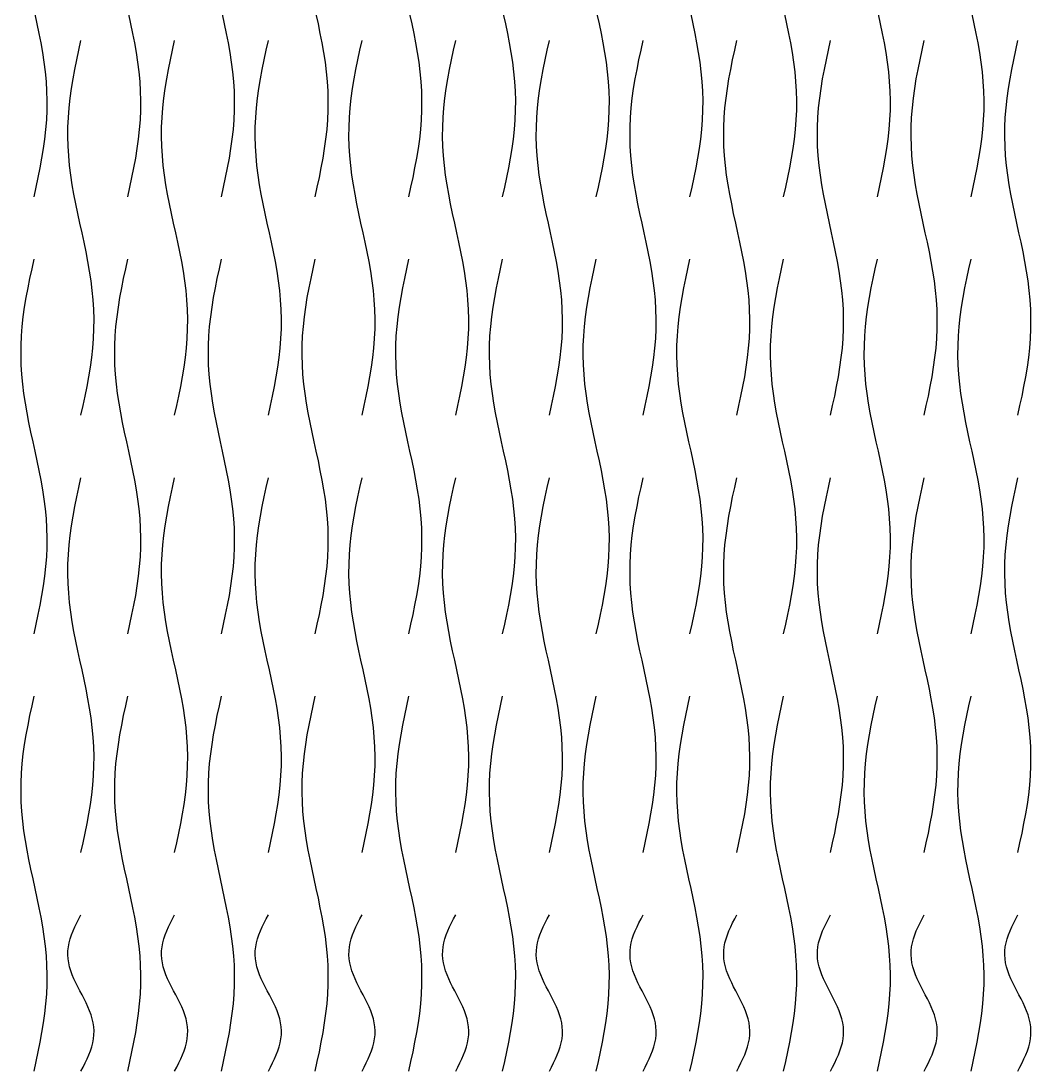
# Model space of a CAD drawing. Header units: millimetres. Extents: x 0.5 to 98.5, y 3 to 97.
# Drawn here: x 0.5 to 49, y 3 to 53.4 of the extents above; entities that cross this region are included whole.
import ezdxf

# ---------------------------------------------------------------- set-up
doc = ezdxf.new("R2010")
doc.units = ezdxf.units.MM
doc.layers.add('CUT', color=1, linetype='Continuous')

msp = doc.modelspace()

# ---------------------------------------------------------------- linework, layer by layer
at = {"layer": 'CUT'}
for points in [[(1.125, 45), (1.226, 45.462), (1.325, 45.923), (1.418, 46.385), (1.503, 46.846), (1.579, 47.308), (1.643, 47.769), (1.694, 48.231), (1.73, 48.692), (1.75, 49.154), (1.754, 49.615), (1.742, 50.077), (1.714, 50.538), (1.671, 51), (1.613, 51.462), (1.543, 51.923), (1.462, 52.385), (1.372, 52.846), (1.276, 53.308), (1.176, 53.769)], [(5.625, 45), (5.726, 45.462), (5.825, 45.923), (5.918, 46.385), (6.003, 46.846), (6.079, 47.308), (6.143, 47.769), (6.194, 48.231), (6.23, 48.692), (6.25, 49.154), (6.254, 49.615), (6.242, 50.077), (6.214, 50.538), (6.171, 51), (6.113, 51.462), (6.043, 51.923), (5.962, 52.385), (5.872, 52.846), (5.776, 53.308), (5.676, 53.769)], [(10.125, 45), (10.226, 45.462), (10.325, 45.923), (10.418, 46.385), (10.503, 46.846), (10.579, 47.308), (10.643, 47.769), (10.694, 48.231), (10.73, 48.692), (10.75, 49.154), (10.754, 49.615), (10.742, 50.077), (10.714, 50.538), (10.671, 51), (10.613, 51.462), (10.543, 51.923), (10.462, 52.385), (10.372, 52.846), (10.276, 53.308), (10.176, 53.769)], [(14.625, 45), (14.726, 45.462), (14.825, 45.923), (14.918, 46.385), (15.003, 46.846), (15.079, 47.308), (15.143, 47.769), (15.194, 48.231), (15.23, 48.692), (15.25, 49.154), (15.254, 49.615), (15.242, 50.077), (15.214, 50.538), (15.171, 51), (15.113, 51.462), (15.043, 51.923), (14.962, 52.385), (14.872, 52.846), (14.776, 53.308), (14.676, 53.769)], [(19.125, 45), (19.226, 45.462), (19.325, 45.923), (19.418, 46.385), (19.503, 46.846), (19.579, 47.308), (19.643, 47.769), (19.694, 48.231), (19.73, 48.692), (19.75, 49.154), (19.754, 49.615), (19.742, 50.077), (19.714, 50.538), (19.671, 51), (19.613, 51.462), (19.543, 51.923), (19.462, 52.385), (19.372, 52.846), (19.276, 53.308), (19.176, 53.769)], [(23.625, 45), (23.726, 45.462), (23.825, 45.923), (23.918, 46.385), (24.003, 46.846), (24.079, 47.308), (24.143, 47.769), (24.194, 48.231), (24.23, 48.692), (24.25, 49.154), (24.254, 49.615), (24.242, 50.077), (24.214, 50.538), (24.171, 51), (24.113, 51.462), (24.043, 51.923), (23.962, 52.385), (23.872, 52.846), (23.776, 53.308), (23.676, 53.769)], [(28.125, 45), (28.226, 45.462), (28.325, 45.923), (28.418, 46.385), (28.503, 46.846), (28.579, 47.308), (28.643, 47.769), (28.694, 48.231), (28.73, 48.692), (28.75, 49.154), (28.754, 49.615), (28.742, 50.077), (28.714, 50.538), (28.671, 51), (28.613, 51.462), (28.543, 51.923), (28.462, 52.385), (28.372, 52.846), (28.276, 53.308), (28.176, 53.769)], [(32.625, 45), (32.726, 45.462), (32.825, 45.923), (32.918, 46.385), (33.003, 46.846), (33.079, 47.308), (33.143, 47.769), (33.194, 48.231), (33.23, 48.692), (33.25, 49.154), (33.254, 49.615), (33.242, 50.077), (33.214, 50.538), (33.171, 51), (33.113, 51.462), (33.043, 51.923), (32.962, 52.385), (32.872, 52.846), (32.776, 53.308), (32.676, 53.769)], [(37.125, 45), (37.226, 45.462), (37.325, 45.923), (37.418, 46.385), (37.503, 46.846), (37.579, 47.308), (37.643, 47.769), (37.694, 48.231), (37.73, 48.692), (37.75, 49.154), (37.754, 49.615), (37.742, 50.077), (37.714, 50.538), (37.671, 51), (37.613, 51.462), (37.543, 51.923), (37.462, 52.385), (37.372, 52.846), (37.276, 53.308), (37.176, 53.769)], [(41.625, 45), (41.726, 45.462), (41.825, 45.923), (41.918, 46.385), (42.003, 46.846), (42.079, 47.308), (42.143, 47.769), (42.194, 48.231), (42.23, 48.692), (42.25, 49.154), (42.254, 49.615), (42.242, 50.077), (42.214, 50.538), (42.171, 51), (42.113, 51.462), (42.043, 51.923), (41.962, 52.385), (41.872, 52.846), (41.776, 53.308), (41.676, 53.769)], [(46.125, 45), (46.226, 45.462), (46.325, 45.923), (46.418, 46.385), (46.503, 46.846), (46.579, 47.308), (46.643, 47.769), (46.694, 48.231), (46.73, 48.692), (46.75, 49.154), (46.754, 49.615), (46.742, 50.077), (46.714, 50.538), (46.671, 51), (46.613, 51.462), (46.543, 51.923), (46.462, 52.385), (46.372, 52.846), (46.276, 53.308), (46.176, 53.769)], [(3.375, 34.5), (3.476, 34.962), (3.575, 35.423), (3.668, 35.885), (3.753, 36.346), (3.829, 36.808), (3.893, 37.269), (3.944, 37.731), (3.98, 38.192), (4, 38.654), (4.004, 39.115), (3.992, 39.577), (3.964, 40.038), (3.921, 40.5), (3.863, 40.962), (3.793, 41.423), (3.712, 41.885), (3.622, 42.346), (3.526, 42.808), (3.426, 43.269), (3.324, 43.731), (3.224, 44.192), (3.128, 44.654), (3.038, 45.115), (2.957, 45.577), (2.887, 46.038), (2.829, 46.5), (2.786, 46.962), (2.758, 47.423), (2.746, 47.885), (2.75, 48.346), (2.77, 48.808), (2.806, 49.269), (2.857, 49.731), (2.921, 50.192), (2.997, 50.654), (3.082, 51.115), (3.175, 51.577), (3.274, 52.038), (3.375, 52.5)], [(7.875, 34.5), (7.976, 34.962), (8.075, 35.423), (8.168, 35.885), (8.253, 36.346), (8.329, 36.808), (8.393, 37.269), (8.444, 37.731), (8.48, 38.192), (8.5, 38.654), (8.504, 39.115), (8.492, 39.577), (8.464, 40.038), (8.421, 40.5), (8.363, 40.962), (8.293, 41.423), (8.212, 41.885), (8.122, 42.346), (8.026, 42.808), (7.926, 43.269), (7.824, 43.731), (7.724, 44.192), (7.628, 44.654), (7.538, 45.115), (7.457, 45.577), (7.387, 46.038), (7.329, 46.5), (7.286, 46.962), (7.258, 47.423), (7.246, 47.885), (7.25, 48.346), (7.27, 48.808), (7.306, 49.269), (7.357, 49.731), (7.421, 50.192), (7.497, 50.654), (7.582, 51.115), (7.675, 51.577), (7.774, 52.038), (7.875, 52.5)], [(12.375, 34.5), (12.476, 34.962), (12.575, 35.423), (12.668, 35.885), (12.753, 36.346), (12.829, 36.808), (12.893, 37.269), (12.944, 37.731), (12.98, 38.192), (13, 38.654), (13.004, 39.115), (12.992, 39.577), (12.964, 40.038), (12.921, 40.5), (12.863, 40.962), (12.793, 41.423), (12.712, 41.885), (12.622, 42.346), (12.526, 42.808), (12.426, 43.269), (12.324, 43.731), (12.224, 44.192), (12.128, 44.654), (12.038, 45.115), (11.957, 45.577), (11.887, 46.038), (11.829, 46.5), (11.786, 46.962), (11.758, 47.423), (11.746, 47.885), (11.75, 48.346), (11.77, 48.808), (11.806, 49.269), (11.857, 49.731), (11.921, 50.192), (11.997, 50.654), (12.082, 51.115), (12.175, 51.577), (12.274, 52.038), (12.375, 52.5)], [(16.875, 34.5), (16.976, 34.962), (17.075, 35.423), (17.168, 35.885), (17.253, 36.346), (17.329, 36.808), (17.393, 37.269), (17.444, 37.731), (17.48, 38.192), (17.5, 38.654), (17.504, 39.115), (17.492, 39.577), (17.464, 40.038), (17.421, 40.5), (17.363, 40.962), (17.293, 41.423), (17.212, 41.885), (17.122, 42.346), (17.026, 42.808), (16.926, 43.269), (16.824, 43.731), (16.724, 44.192), (16.628, 44.654), (16.538, 45.115), (16.457, 45.577), (16.387, 46.038), (16.329, 46.5), (16.286, 46.962), (16.258, 47.423), (16.246, 47.885), (16.25, 48.346), (16.27, 48.808), (16.306, 49.269), (16.357, 49.731), (16.421, 50.192), (16.497, 50.654), (16.582, 51.115), (16.675, 51.577), (16.774, 52.038), (16.875, 52.5)], [(21.375, 34.5), (21.476, 34.962), (21.575, 35.423), (21.668, 35.885), (21.753, 36.346), (21.829, 36.808), (21.893, 37.269), (21.944, 37.731), (21.98, 38.192), (22, 38.654), (22.004, 39.115), (21.992, 39.577), (21.964, 40.038), (21.921, 40.5), (21.863, 40.962), (21.793, 41.423), (21.712, 41.885), (21.622, 42.346), (21.526, 42.808), (21.426, 43.269), (21.324, 43.731), (21.224, 44.192), (21.128, 44.654), (21.038, 45.115), (20.957, 45.577), (20.887, 46.038), (20.829, 46.5), (20.786, 46.962), (20.758, 47.423), (20.746, 47.885), (20.75, 48.346), (20.77, 48.808), (20.806, 49.269), (20.857, 49.731), (20.921, 50.192), (20.997, 50.654), (21.082, 51.115), (21.175, 51.577), (21.274, 52.038), (21.375, 52.5)], [(25.875, 34.5), (25.976, 34.962), (26.075, 35.423), (26.168, 35.885), (26.253, 36.346), (26.329, 36.808), (26.393, 37.269), (26.444, 37.731), (26.48, 38.192), (26.5, 38.654), (26.504, 39.115), (26.492, 39.577), (26.464, 40.038), (26.421, 40.5), (26.363, 40.962), (26.293, 41.423), (26.212, 41.885), (26.122, 42.346), (26.026, 42.808), (25.926, 43.269), (25.824, 43.731), (25.724, 44.192), (25.628, 44.654), (25.538, 45.115), (25.457, 45.577), (25.387, 46.038), (25.329, 46.5), (25.286, 46.962), (25.258, 47.423), (25.246, 47.885), (25.25, 48.346), (25.27, 48.808), (25.306, 49.269), (25.357, 49.731), (25.421, 50.192), (25.497, 50.654), (25.582, 51.115), (25.675, 51.577), (25.774, 52.038), (25.875, 52.5)], [(30.375, 34.5), (30.476, 34.962), (30.575, 35.423), (30.668, 35.885), (30.753, 36.346), (30.829, 36.808), (30.893, 37.269), (30.944, 37.731), (30.98, 38.192), (31, 38.654), (31.004, 39.115), (30.992, 39.577), (30.964, 40.038), (30.921, 40.5), (30.863, 40.962), (30.793, 41.423), (30.712, 41.885), (30.622, 42.346), (30.526, 42.808), (30.426, 43.269), (30.324, 43.731), (30.224, 44.192), (30.128, 44.654), (30.038, 45.115), (29.957, 45.577), (29.887, 46.038), (29.829, 46.5), (29.786, 46.962), (29.758, 47.423), (29.746, 47.885), (29.75, 48.346), (29.77, 48.808), (29.806, 49.269), (29.857, 49.731), (29.921, 50.192), (29.997, 50.654), (30.082, 51.115), (30.175, 51.577), (30.274, 52.038), (30.375, 52.5)], [(34.875, 34.5), (34.976, 34.962), (35.075, 35.423), (35.168, 35.885), (35.253, 36.346), (35.329, 36.808), (35.393, 37.269), (35.444, 37.731), (35.48, 38.192), (35.5, 38.654), (35.504, 39.115), (35.492, 39.577), (35.464, 40.038), (35.421, 40.5), (35.363, 40.962), (35.293, 41.423), (35.212, 41.885), (35.122, 42.346), (35.026, 42.808), (34.926, 43.269), (34.824, 43.731), (34.724, 44.192), (34.628, 44.654), (34.538, 45.115), (34.457, 45.577), (34.387, 46.038), (34.329, 46.5), (34.286, 46.962), (34.258, 47.423), (34.246, 47.885), (34.25, 48.346), (34.27, 48.808), (34.306, 49.269), (34.357, 49.731), (34.421, 50.192), (34.497, 50.654), (34.582, 51.115), (34.675, 51.577), (34.774, 52.038), (34.875, 52.5)], [(39.375, 34.5), (39.476, 34.962), (39.575, 35.423), (39.668, 35.885), (39.753, 36.346), (39.829, 36.808), (39.893, 37.269), (39.944, 37.731), (39.98, 38.192), (40, 38.654), (40.004, 39.115), (39.992, 39.577), (39.964, 40.038), (39.921, 40.5), (39.863, 40.962), (39.793, 41.423), (39.712, 41.885), (39.622, 42.346), (39.526, 42.808), (39.426, 43.269), (39.324, 43.731), (39.224, 44.192), (39.128, 44.654), (39.038, 45.115), (38.957, 45.577), (38.887, 46.038), (38.829, 46.5), (38.786, 46.962), (38.758, 47.423), (38.746, 47.885), (38.75, 48.346), (38.77, 48.808), (38.806, 49.269), (38.857, 49.731), (38.921, 50.192), (38.997, 50.654), (39.082, 51.115), (39.175, 51.577), (39.274, 52.038), (39.375, 52.5)], [(43.875, 34.5), (43.976, 34.962), (44.075, 35.423), (44.168, 35.885), (44.253, 36.346), (44.329, 36.808), (44.393, 37.269), (44.444, 37.731), (44.48, 38.192), (44.5, 38.654), (44.504, 39.115), (44.492, 39.577), (44.464, 40.038), (44.421, 40.5), (44.363, 40.962), (44.293, 41.423), (44.212, 41.885), (44.122, 42.346), (44.026, 42.808), (43.926, 43.269), (43.824, 43.731), (43.724, 44.192), (43.628, 44.654), (43.538, 45.115), (43.457, 45.577), (43.387, 46.038), (43.329, 46.5), (43.286, 46.962), (43.258, 47.423), (43.246, 47.885), (43.25, 48.346), (43.27, 48.808), (43.306, 49.269), (43.357, 49.731), (43.421, 50.192), (43.497, 50.654), (43.582, 51.115), (43.675, 51.577), (43.774, 52.038), (43.875, 52.5)], [(48.375, 34.5), (48.476, 34.962), (48.575, 35.423), (48.668, 35.885), (48.753, 36.346), (48.829, 36.808), (48.893, 37.269), (48.944, 37.731), (48.98, 38.192), (49, 38.654), (49.004, 39.115), (48.992, 39.577), (48.964, 40.038), (48.921, 40.5), (48.863, 40.962), (48.793, 41.423), (48.712, 41.885), (48.622, 42.346), (48.526, 42.808), (48.426, 43.269), (48.324, 43.731), (48.224, 44.192), (48.128, 44.654), (48.038, 45.115), (47.957, 45.577), (47.887, 46.038), (47.829, 46.5), (47.786, 46.962), (47.758, 47.423), (47.746, 47.885), (47.75, 48.346), (47.77, 48.808), (47.806, 49.269), (47.857, 49.731), (47.921, 50.192), (47.997, 50.654), (48.082, 51.115), (48.175, 51.577), (48.274, 52.038), (48.375, 52.5)], [(1.125, 24), (1.226, 24.462), (1.325, 24.923), (1.418, 25.385), (1.503, 25.846), (1.579, 26.308), (1.643, 26.769), (1.694, 27.231), (1.73, 27.692), (1.75, 28.154), (1.754, 28.615), (1.742, 29.077), (1.714, 29.538), (1.671, 30), (1.613, 30.462), (1.543, 30.923), (1.462, 31.385), (1.372, 31.846), (1.276, 32.308), (1.176, 32.769), (1.074, 33.231), (0.974, 33.692), (0.878, 34.154), (0.788, 34.615), (0.707, 35.077), (0.637, 35.538), (0.579, 36), (0.536, 36.462), (0.508, 36.923), (0.496, 37.385), (0.5, 37.846), (0.52, 38.308), (0.556, 38.769), (0.607, 39.231), (0.671, 39.692), (0.747, 40.154), (0.832, 40.615), (0.925, 41.077), (1.024, 41.538), (1.125, 42)], [(5.625, 24), (5.726, 24.462), (5.825, 24.923), (5.918, 25.385), (6.003, 25.846), (6.079, 26.308), (6.143, 26.769), (6.194, 27.231), (6.23, 27.692), (6.25, 28.154), (6.254, 28.615), (6.242, 29.077), (6.214, 29.538), (6.171, 30), (6.113, 30.462), (6.043, 30.923), (5.962, 31.385), (5.872, 31.846), (5.776, 32.308), (5.676, 32.769), (5.574, 33.231), (5.474, 33.692), (5.378, 34.154), (5.288, 34.615), (5.207, 35.077), (5.137, 35.538), (5.079, 36), (5.036, 36.462), (5.008, 36.923), (4.996, 37.385), (5, 37.846), (5.02, 38.308), (5.056, 38.769), (5.107, 39.231), (5.171, 39.692), (5.247, 40.154), (5.332, 40.615), (5.425, 41.077), (5.524, 41.538), (5.625, 42)], [(10.125, 24), (10.226, 24.462), (10.325, 24.923), (10.418, 25.385), (10.503, 25.846), (10.579, 26.308), (10.643, 26.769), (10.694, 27.231), (10.73, 27.692), (10.75, 28.154), (10.754, 28.615), (10.742, 29.077), (10.714, 29.538), (10.671, 30), (10.613, 30.462), (10.543, 30.923), (10.462, 31.385), (10.372, 31.846), (10.276, 32.308), (10.176, 32.769), (10.074, 33.231), (9.974, 33.692), (9.878, 34.154), (9.788, 34.615), (9.707, 35.077), (9.637, 35.538), (9.579, 36), (9.536, 36.462), (9.508, 36.923), (9.496, 37.385), (9.5, 37.846), (9.52, 38.308), (9.556, 38.769), (9.607, 39.231), (9.671, 39.692), (9.747, 40.154), (9.832, 40.615), (9.925, 41.077), (10.024, 41.538), (10.125, 42)], [(14.625, 24), (14.726, 24.462), (14.825, 24.923), (14.918, 25.385), (15.003, 25.846), (15.079, 26.308), (15.143, 26.769), (15.194, 27.231), (15.23, 27.692), (15.25, 28.154), (15.254, 28.615), (15.242, 29.077), (15.214, 29.538), (15.171, 30), (15.113, 30.462), (15.043, 30.923), (14.962, 31.385), (14.872, 31.846), (14.776, 32.308), (14.676, 32.769), (14.574, 33.231), (14.474, 33.692), (14.378, 34.154), (14.288, 34.615), (14.207, 35.077), (14.137, 35.538), (14.079, 36), (14.036, 36.462), (14.008, 36.923), (13.996, 37.385), (14, 37.846), (14.02, 38.308), (14.056, 38.769), (14.107, 39.231), (14.171, 39.692), (14.247, 40.154), (14.332, 40.615), (14.425, 41.077), (14.524, 41.538), (14.625, 42)], [(19.125, 24), (19.226, 24.462), (19.325, 24.923), (19.418, 25.385), (19.503, 25.846), (19.579, 26.308), (19.643, 26.769), (19.694, 27.231), (19.73, 27.692), (19.75, 28.154), (19.754, 28.615), (19.742, 29.077), (19.714, 29.538), (19.671, 30), (19.613, 30.462), (19.543, 30.923), (19.462, 31.385), (19.372, 31.846), (19.276, 32.308), (19.176, 32.769), (19.074, 33.231), (18.974, 33.692), (18.878, 34.154), (18.788, 34.615), (18.707, 35.077), (18.637, 35.538), (18.579, 36), (18.536, 36.462), (18.508, 36.923), (18.496, 37.385), (18.5, 37.846), (18.52, 38.308), (18.556, 38.769), (18.607, 39.231), (18.671, 39.692), (18.747, 40.154), (18.832, 40.615), (18.925, 41.077), (19.024, 41.538), (19.125, 42)], [(23.625, 24), (23.726, 24.462), (23.825, 24.923), (23.918, 25.385), (24.003, 25.846), (24.079, 26.308), (24.143, 26.769), (24.194, 27.231), (24.23, 27.692), (24.25, 28.154), (24.254, 28.615), (24.242, 29.077), (24.214, 29.538), (24.171, 30), (24.113, 30.462), (24.043, 30.923), (23.962, 31.385), (23.872, 31.846), (23.776, 32.308), (23.676, 32.769), (23.574, 33.231), (23.474, 33.692), (23.378, 34.154), (23.288, 34.615), (23.207, 35.077), (23.137, 35.538), (23.079, 36), (23.036, 36.462), (23.008, 36.923), (22.996, 37.385), (23, 37.846), (23.02, 38.308), (23.056, 38.769), (23.107, 39.231), (23.171, 39.692), (23.247, 40.154), (23.332, 40.615), (23.425, 41.077), (23.524, 41.538), (23.625, 42)], [(28.125, 24), (28.226, 24.462), (28.325, 24.923), (28.418, 25.385), (28.503, 25.846), (28.579, 26.308), (28.643, 26.769), (28.694, 27.231), (28.73, 27.692), (28.75, 28.154), (28.754, 28.615), (28.742, 29.077), (28.714, 29.538), (28.671, 30), (28.613, 30.462), (28.543, 30.923), (28.462, 31.385), (28.372, 31.846), (28.276, 32.308), (28.176, 32.769), (28.074, 33.231), (27.974, 33.692), (27.878, 34.154), (27.788, 34.615), (27.707, 35.077), (27.637, 35.538), (27.579, 36), (27.536, 36.462), (27.508, 36.923), (27.496, 37.385), (27.5, 37.846), (27.52, 38.308), (27.556, 38.769), (27.607, 39.231), (27.671, 39.692), (27.747, 40.154), (27.832, 40.615), (27.925, 41.077), (28.024, 41.538), (28.125, 42)], [(32.625, 24), (32.726, 24.462), (32.825, 24.923), (32.918, 25.385), (33.003, 25.846), (33.079, 26.308), (33.143, 26.769), (33.194, 27.231), (33.23, 27.692), (33.25, 28.154), (33.254, 28.615), (33.242, 29.077), (33.214, 29.538), (33.171, 30), (33.113, 30.462), (33.043, 30.923), (32.962, 31.385), (32.872, 31.846), (32.776, 32.308), (32.676, 32.769), (32.574, 33.231), (32.474, 33.692), (32.378, 34.154), (32.288, 34.615), (32.207, 35.077), (32.137, 35.538), (32.079, 36), (32.036, 36.462), (32.008, 36.923), (31.996, 37.385), (32, 37.846), (32.02, 38.308), (32.056, 38.769), (32.107, 39.231), (32.171, 39.692), (32.247, 40.154), (32.332, 40.615), (32.425, 41.077), (32.524, 41.538), (32.625, 42)], [(37.125, 24), (37.226, 24.462), (37.325, 24.923), (37.418, 25.385), (37.503, 25.846), (37.579, 26.308), (37.643, 26.769), (37.694, 27.231), (37.73, 27.692), (37.75, 28.154), (37.754, 28.615), (37.742, 29.077), (37.714, 29.538), (37.671, 30), (37.613, 30.462), (37.543, 30.923), (37.462, 31.385), (37.372, 31.846), (37.276, 32.308), (37.176, 32.769), (37.074, 33.231), (36.974, 33.692), (36.878, 34.154), (36.788, 34.615), (36.707, 35.077), (36.637, 35.538), (36.579, 36), (36.536, 36.462), (36.508, 36.923), (36.496, 37.385), (36.5, 37.846), (36.52, 38.308), (36.556, 38.769), (36.607, 39.231), (36.671, 39.692), (36.747, 40.154), (36.832, 40.615), (36.925, 41.077), (37.024, 41.538), (37.125, 42)], [(41.625, 24), (41.726, 24.462), (41.825, 24.923), (41.918, 25.385), (42.003, 25.846), (42.079, 26.308), (42.143, 26.769), (42.194, 27.231), (42.23, 27.692), (42.25, 28.154), (42.254, 28.615), (42.242, 29.077), (42.214, 29.538), (42.171, 30), (42.113, 30.462), (42.043, 30.923), (41.962, 31.385), (41.872, 31.846), (41.776, 32.308), (41.676, 32.769), (41.574, 33.231), (41.474, 33.692), (41.378, 34.154), (41.288, 34.615), (41.207, 35.077), (41.137, 35.538), (41.079, 36), (41.036, 36.462), (41.008, 36.923), (40.996, 37.385), (41, 37.846), (41.02, 38.308), (41.056, 38.769), (41.107, 39.231), (41.171, 39.692), (41.247, 40.154), (41.332, 40.615), (41.425, 41.077), (41.524, 41.538), (41.625, 42)], [(46.125, 24), (46.226, 24.462), (46.325, 24.923), (46.418, 25.385), (46.503, 25.846), (46.579, 26.308), (46.643, 26.769), (46.694, 27.231), (46.73, 27.692), (46.75, 28.154), (46.754, 28.615), (46.742, 29.077), (46.714, 29.538), (46.671, 30), (46.613, 30.462), (46.543, 30.923), (46.462, 31.385), (46.372, 31.846), (46.276, 32.308), (46.176, 32.769), (46.074, 33.231), (45.974, 33.692), (45.878, 34.154), (45.788, 34.615), (45.707, 35.077), (45.637, 35.538), (45.579, 36), (45.536, 36.462), (45.508, 36.923), (45.496, 37.385), (45.5, 37.846), (45.52, 38.308), (45.556, 38.769), (45.607, 39.231), (45.671, 39.692), (45.747, 40.154), (45.832, 40.615), (45.925, 41.077), (46.024, 41.538), (46.125, 42)], [(3.375, 13.5), (3.476, 13.962), (3.575, 14.423), (3.668, 14.885), (3.753, 15.346), (3.829, 15.808), (3.893, 16.269), (3.944, 16.731), (3.98, 17.192), (4, 17.654), (4.004, 18.115), (3.992, 18.577), (3.964, 19.038), (3.921, 19.5), (3.863, 19.962), (3.793, 20.423), (3.712, 20.885), (3.622, 21.346), (3.526, 21.808), (3.426, 22.269), (3.324, 22.731), (3.224, 23.192), (3.128, 23.654), (3.038, 24.115), (2.957, 24.577), (2.887, 25.038), (2.829, 25.5), (2.786, 25.962), (2.758, 26.423), (2.746, 26.885), (2.75, 27.346), (2.77, 27.808), (2.806, 28.269), (2.857, 28.731), (2.921, 29.192), (2.997, 29.654), (3.082, 30.115), (3.175, 30.577), (3.274, 31.038), (3.375, 31.5)], [(7.875, 13.5), (7.976, 13.962), (8.075, 14.423), (8.168, 14.885), (8.253, 15.346), (8.329, 15.808), (8.393, 16.269), (8.444, 16.731), (8.48, 17.192), (8.5, 17.654), (8.504, 18.115), (8.492, 18.577), (8.464, 19.038), (8.421, 19.5), (8.363, 19.962), (8.293, 20.423), (8.212, 20.885), (8.122, 21.346), (8.026, 21.808), (7.926, 22.269), (7.824, 22.731), (7.724, 23.192), (7.628, 23.654), (7.538, 24.115), (7.457, 24.577), (7.387, 25.038), (7.329, 25.5), (7.286, 25.962), (7.258, 26.423), (7.246, 26.885), (7.25, 27.346), (7.27, 27.808), (7.306, 28.269), (7.357, 28.731), (7.421, 29.192), (7.497, 29.654), (7.582, 30.115), (7.675, 30.577), (7.774, 31.038), (7.875, 31.5)], [(12.375, 13.5), (12.476, 13.962), (12.575, 14.423), (12.668, 14.885), (12.753, 15.346), (12.829, 15.808), (12.893, 16.269), (12.944, 16.731), (12.98, 17.192), (13, 17.654), (13.004, 18.115), (12.992, 18.577), (12.964, 19.038), (12.921, 19.5), (12.863, 19.962), (12.793, 20.423), (12.712, 20.885), (12.622, 21.346), (12.526, 21.808), (12.426, 22.269), (12.324, 22.731), (12.224, 23.192), (12.128, 23.654), (12.038, 24.115), (11.957, 24.577), (11.887, 25.038), (11.829, 25.5), (11.786, 25.962), (11.758, 26.423), (11.746, 26.885), (11.75, 27.346), (11.77, 27.808), (11.806, 28.269), (11.857, 28.731), (11.921, 29.192), (11.997, 29.654), (12.082, 30.115), (12.175, 30.577), (12.274, 31.038), (12.375, 31.5)], [(16.875, 13.5), (16.976, 13.962), (17.075, 14.423), (17.168, 14.885), (17.253, 15.346), (17.329, 15.808), (17.393, 16.269), (17.444, 16.731), (17.48, 17.192), (17.5, 17.654), (17.504, 18.115), (17.492, 18.577), (17.464, 19.038), (17.421, 19.5), (17.363, 19.962), (17.293, 20.423), (17.212, 20.885), (17.122, 21.346), (17.026, 21.808), (16.926, 22.269), (16.824, 22.731), (16.724, 23.192), (16.628, 23.654), (16.538, 24.115), (16.457, 24.577), (16.387, 25.038), (16.329, 25.5), (16.286, 25.962), (16.258, 26.423), (16.246, 26.885), (16.25, 27.346), (16.27, 27.808), (16.306, 28.269), (16.357, 28.731), (16.421, 29.192), (16.497, 29.654), (16.582, 30.115), (16.675, 30.577), (16.774, 31.038), (16.875, 31.5)], [(21.375, 13.5), (21.476, 13.962), (21.575, 14.423), (21.668, 14.885), (21.753, 15.346), (21.829, 15.808), (21.893, 16.269), (21.944, 16.731), (21.98, 17.192), (22, 17.654), (22.004, 18.115), (21.992, 18.577), (21.964, 19.038), (21.921, 19.5), (21.863, 19.962), (21.793, 20.423), (21.712, 20.885), (21.622, 21.346), (21.526, 21.808), (21.426, 22.269), (21.324, 22.731), (21.224, 23.192), (21.128, 23.654), (21.038, 24.115), (20.957, 24.577), (20.887, 25.038), (20.829, 25.5), (20.786, 25.962), (20.758, 26.423), (20.746, 26.885), (20.75, 27.346), (20.77, 27.808), (20.806, 28.269), (20.857, 28.731), (20.921, 29.192), (20.997, 29.654), (21.082, 30.115), (21.175, 30.577), (21.274, 31.038), (21.375, 31.5)], [(25.875, 13.5), (25.976, 13.962), (26.075, 14.423), (26.168, 14.885), (26.253, 15.346), (26.329, 15.808), (26.393, 16.269), (26.444, 16.731), (26.48, 17.192), (26.5, 17.654), (26.504, 18.115), (26.492, 18.577), (26.464, 19.038), (26.421, 19.5), (26.363, 19.962), (26.293, 20.423), (26.212, 20.885), (26.122, 21.346), (26.026, 21.808), (25.926, 22.269), (25.824, 22.731), (25.724, 23.192), (25.628, 23.654), (25.538, 24.115), (25.457, 24.577), (25.387, 25.038), (25.329, 25.5), (25.286, 25.962), (25.258, 26.423), (25.246, 26.885), (25.25, 27.346), (25.27, 27.808), (25.306, 28.269), (25.357, 28.731), (25.421, 29.192), (25.497, 29.654), (25.582, 30.115), (25.675, 30.577), (25.774, 31.038), (25.875, 31.5)], [(30.375, 13.5), (30.476, 13.962), (30.575, 14.423), (30.668, 14.885), (30.753, 15.346), (30.829, 15.808), (30.893, 16.269), (30.944, 16.731), (30.98, 17.192), (31, 17.654), (31.004, 18.115), (30.992, 18.577), (30.964, 19.038), (30.921, 19.5), (30.863, 19.962), (30.793, 20.423), (30.712, 20.885), (30.622, 21.346), (30.526, 21.808), (30.426, 22.269), (30.324, 22.731), (30.224, 23.192), (30.128, 23.654), (30.038, 24.115), (29.957, 24.577), (29.887, 25.038), (29.829, 25.5), (29.786, 25.962), (29.758, 26.423), (29.746, 26.885), (29.75, 27.346), (29.77, 27.808), (29.806, 28.269), (29.857, 28.731), (29.921, 29.192), (29.997, 29.654), (30.082, 30.115), (30.175, 30.577), (30.274, 31.038), (30.375, 31.5)], [(34.875, 13.5), (34.976, 13.962), (35.075, 14.423), (35.168, 14.885), (35.253, 15.346), (35.329, 15.808), (35.393, 16.269), (35.444, 16.731), (35.48, 17.192), (35.5, 17.654), (35.504, 18.115), (35.492, 18.577), (35.464, 19.038), (35.421, 19.5), (35.363, 19.962), (35.293, 20.423), (35.212, 20.885), (35.122, 21.346), (35.026, 21.808), (34.926, 22.269), (34.824, 22.731), (34.724, 23.192), (34.628, 23.654), (34.538, 24.115), (34.457, 24.577), (34.387, 25.038), (34.329, 25.5), (34.286, 25.962), (34.258, 26.423), (34.246, 26.885), (34.25, 27.346), (34.27, 27.808), (34.306, 28.269), (34.357, 28.731), (34.421, 29.192), (34.497, 29.654), (34.582, 30.115), (34.675, 30.577), (34.774, 31.038), (34.875, 31.5)], [(39.375, 13.5), (39.476, 13.962), (39.575, 14.423), (39.668, 14.885), (39.753, 15.346), (39.829, 15.808), (39.893, 16.269), (39.944, 16.731), (39.98, 17.192), (40, 17.654), (40.004, 18.115), (39.992, 18.577), (39.964, 19.038), (39.921, 19.5), (39.863, 19.962), (39.793, 20.423), (39.712, 20.885), (39.622, 21.346), (39.526, 21.808), (39.426, 22.269), (39.324, 22.731), (39.224, 23.192), (39.128, 23.654), (39.038, 24.115), (38.957, 24.577), (38.887, 25.038), (38.829, 25.5), (38.786, 25.962), (38.758, 26.423), (38.746, 26.885), (38.75, 27.346), (38.77, 27.808), (38.806, 28.269), (38.857, 28.731), (38.921, 29.192), (38.997, 29.654), (39.082, 30.115), (39.175, 30.577), (39.274, 31.038), (39.375, 31.5)], [(43.875, 13.5), (43.976, 13.962), (44.075, 14.423), (44.168, 14.885), (44.253, 15.346), (44.329, 15.808), (44.393, 16.269), (44.444, 16.731), (44.48, 17.192), (44.5, 17.654), (44.504, 18.115), (44.492, 18.577), (44.464, 19.038), (44.421, 19.5), (44.363, 19.962), (44.293, 20.423), (44.212, 20.885), (44.122, 21.346), (44.026, 21.808), (43.926, 22.269), (43.824, 22.731), (43.724, 23.192), (43.628, 23.654), (43.538, 24.115), (43.457, 24.577), (43.387, 25.038), (43.329, 25.5), (43.286, 25.962), (43.258, 26.423), (43.246, 26.885), (43.25, 27.346), (43.27, 27.808), (43.306, 28.269), (43.357, 28.731), (43.421, 29.192), (43.497, 29.654), (43.582, 30.115), (43.675, 30.577), (43.774, 31.038), (43.875, 31.5)], [(48.375, 13.5), (48.476, 13.962), (48.575, 14.423), (48.668, 14.885), (48.753, 15.346), (48.829, 15.808), (48.893, 16.269), (48.944, 16.731), (48.98, 17.192), (49, 17.654), (49.004, 18.115), (48.992, 18.577), (48.964, 19.038), (48.921, 19.5), (48.863, 19.962), (48.793, 20.423), (48.712, 20.885), (48.622, 21.346), (48.526, 21.808), (48.426, 22.269), (48.324, 22.731), (48.224, 23.192), (48.128, 23.654), (48.038, 24.115), (47.957, 24.577), (47.887, 25.038), (47.829, 25.5), (47.786, 25.962), (47.758, 26.423), (47.746, 26.885), (47.75, 27.346), (47.77, 27.808), (47.806, 28.269), (47.857, 28.731), (47.921, 29.192), (47.997, 29.654), (48.082, 30.115), (48.175, 30.577), (48.274, 31.038), (48.375, 31.5)], [(1.125, 3), (1.226, 3.462), (1.325, 3.923), (1.418, 4.385), (1.503, 4.846), (1.579, 5.308), (1.643, 5.769), (1.694, 6.231), (1.73, 6.692), (1.75, 7.154), (1.754, 7.615), (1.742, 8.077), (1.714, 8.538), (1.671, 9), (1.613, 9.462), (1.543, 9.923), (1.462, 10.385), (1.372, 10.846), (1.276, 11.308), (1.176, 11.769), (1.074, 12.231), (0.974, 12.692), (0.878, 13.154), (0.788, 13.615), (0.707, 14.077), (0.637, 14.538), (0.579, 15), (0.536, 15.462), (0.508, 15.923), (0.496, 16.385), (0.5, 16.846), (0.52, 17.308), (0.556, 17.769), (0.607, 18.231), (0.671, 18.692), (0.747, 19.154), (0.832, 19.615), (0.925, 20.077), (1.024, 20.538), (1.125, 21)], [(5.625, 3), (5.726, 3.462), (5.825, 3.923), (5.918, 4.385), (6.003, 4.846), (6.079, 5.308), (6.143, 5.769), (6.194, 6.231), (6.23, 6.692), (6.25, 7.154), (6.254, 7.615), (6.242, 8.077), (6.214, 8.538), (6.171, 9), (6.113, 9.462), (6.043, 9.923), (5.962, 10.385), (5.872, 10.846), (5.776, 11.308), (5.676, 11.769), (5.574, 12.231), (5.474, 12.692), (5.378, 13.154), (5.288, 13.615), (5.207, 14.077), (5.137, 14.538), (5.079, 15), (5.036, 15.462), (5.008, 15.923), (4.996, 16.385), (5, 16.846), (5.02, 17.308), (5.056, 17.769), (5.107, 18.231), (5.171, 18.692), (5.247, 19.154), (5.332, 19.615), (5.425, 20.077), (5.524, 20.538), (5.625, 21)], [(10.125, 3), (10.226, 3.462), (10.325, 3.923), (10.418, 4.385), (10.503, 4.846), (10.579, 5.308), (10.643, 5.769), (10.694, 6.231), (10.73, 6.692), (10.75, 7.154), (10.754, 7.615), (10.742, 8.077), (10.714, 8.538), (10.671, 9), (10.613, 9.462), (10.543, 9.923), (10.462, 10.385), (10.372, 10.846), (10.276, 11.308), (10.176, 11.769), (10.074, 12.231), (9.974, 12.692), (9.878, 13.154), (9.788, 13.615), (9.707, 14.077), (9.637, 14.538), (9.579, 15), (9.536, 15.462), (9.508, 15.923), (9.496, 16.385), (9.5, 16.846), (9.52, 17.308), (9.556, 17.769), (9.607, 18.231), (9.671, 18.692), (9.747, 19.154), (9.832, 19.615), (9.925, 20.077), (10.024, 20.538), (10.125, 21)], [(14.625, 3), (14.726, 3.462), (14.825, 3.923), (14.918, 4.385), (15.003, 4.846), (15.079, 5.308), (15.143, 5.769), (15.194, 6.231), (15.23, 6.692), (15.25, 7.154), (15.254, 7.615), (15.242, 8.077), (15.214, 8.538), (15.171, 9), (15.113, 9.462), (15.043, 9.923), (14.962, 10.385), (14.872, 10.846), (14.776, 11.308), (14.676, 11.769), (14.574, 12.231), (14.474, 12.692), (14.378, 13.154), (14.288, 13.615), (14.207, 14.077), (14.137, 14.538), (14.079, 15), (14.036, 15.462), (14.008, 15.923), (13.996, 16.385), (14, 16.846), (14.02, 17.308), (14.056, 17.769), (14.107, 18.231), (14.171, 18.692), (14.247, 19.154), (14.332, 19.615), (14.425, 20.077), (14.524, 20.538), (14.625, 21)], [(19.125, 3), (19.226, 3.462), (19.325, 3.923), (19.418, 4.385), (19.503, 4.846), (19.579, 5.308), (19.643, 5.769), (19.694, 6.231), (19.73, 6.692), (19.75, 7.154), (19.754, 7.615), (19.742, 8.077), (19.714, 8.538), (19.671, 9), (19.613, 9.462), (19.543, 9.923), (19.462, 10.385), (19.372, 10.846), (19.276, 11.308), (19.176, 11.769), (19.074, 12.231), (18.974, 12.692), (18.878, 13.154), (18.788, 13.615), (18.707, 14.077), (18.637, 14.538), (18.579, 15), (18.536, 15.462), (18.508, 15.923), (18.496, 16.385), (18.5, 16.846), (18.52, 17.308), (18.556, 17.769), (18.607, 18.231), (18.671, 18.692), (18.747, 19.154), (18.832, 19.615), (18.925, 20.077), (19.024, 20.538), (19.125, 21)], [(23.625, 3), (23.726, 3.462), (23.825, 3.923), (23.918, 4.385), (24.003, 4.846), (24.079, 5.308), (24.143, 5.769), (24.194, 6.231), (24.23, 6.692), (24.25, 7.154), (24.254, 7.615), (24.242, 8.077), (24.214, 8.538), (24.171, 9), (24.113, 9.462), (24.043, 9.923), (23.962, 10.385), (23.872, 10.846), (23.776, 11.308), (23.676, 11.769), (23.574, 12.231), (23.474, 12.692), (23.378, 13.154), (23.288, 13.615), (23.207, 14.077), (23.137, 14.538), (23.079, 15), (23.036, 15.462), (23.008, 15.923), (22.996, 16.385), (23, 16.846), (23.02, 17.308), (23.056, 17.769), (23.107, 18.231), (23.171, 18.692), (23.247, 19.154), (23.332, 19.615), (23.425, 20.077), (23.524, 20.538), (23.625, 21)], [(28.125, 3), (28.226, 3.462), (28.325, 3.923), (28.418, 4.385), (28.503, 4.846), (28.579, 5.308), (28.643, 5.769), (28.694, 6.231), (28.73, 6.692), (28.75, 7.154), (28.754, 7.615), (28.742, 8.077), (28.714, 8.538), (28.671, 9), (28.613, 9.462), (28.543, 9.923), (28.462, 10.385), (28.372, 10.846), (28.276, 11.308), (28.176, 11.769), (28.074, 12.231), (27.974, 12.692), (27.878, 13.154), (27.788, 13.615), (27.707, 14.077), (27.637, 14.538), (27.579, 15), (27.536, 15.462), (27.508, 15.923), (27.496, 16.385), (27.5, 16.846), (27.52, 17.308), (27.556, 17.769), (27.607, 18.231), (27.671, 18.692), (27.747, 19.154), (27.832, 19.615), (27.925, 20.077), (28.024, 20.538), (28.125, 21)], [(32.625, 3), (32.726, 3.462), (32.825, 3.923), (32.918, 4.385), (33.003, 4.846), (33.079, 5.308), (33.143, 5.769), (33.194, 6.231), (33.23, 6.692), (33.25, 7.154), (33.254, 7.615), (33.242, 8.077), (33.214, 8.538), (33.171, 9), (33.113, 9.462), (33.043, 9.923), (32.962, 10.385), (32.872, 10.846), (32.776, 11.308), (32.676, 11.769), (32.574, 12.231), (32.474, 12.692), (32.378, 13.154), (32.288, 13.615), (32.207, 14.077), (32.137, 14.538), (32.079, 15), (32.036, 15.462), (32.008, 15.923), (31.996, 16.385), (32, 16.846), (32.02, 17.308), (32.056, 17.769), (32.107, 18.231), (32.171, 18.692), (32.247, 19.154), (32.332, 19.615), (32.425, 20.077), (32.524, 20.538), (32.625, 21)], [(37.125, 3), (37.226, 3.462), (37.325, 3.923), (37.418, 4.385), (37.503, 4.846), (37.579, 5.308), (37.643, 5.769), (37.694, 6.231), (37.73, 6.692), (37.75, 7.154), (37.754, 7.615), (37.742, 8.077), (37.714, 8.538), (37.671, 9), (37.613, 9.462), (37.543, 9.923), (37.462, 10.385), (37.372, 10.846), (37.276, 11.308), (37.176, 11.769), (37.074, 12.231), (36.974, 12.692), (36.878, 13.154), (36.788, 13.615), (36.707, 14.077), (36.637, 14.538), (36.579, 15), (36.536, 15.462), (36.508, 15.923), (36.496, 16.385), (36.5, 16.846), (36.52, 17.308), (36.556, 17.769), (36.607, 18.231), (36.671, 18.692), (36.747, 19.154), (36.832, 19.615), (36.925, 20.077), (37.024, 20.538), (37.125, 21)], [(41.625, 3), (41.726, 3.462), (41.825, 3.923), (41.918, 4.385), (42.003, 4.846), (42.079, 5.308), (42.143, 5.769), (42.194, 6.231), (42.23, 6.692), (42.25, 7.154), (42.254, 7.615), (42.242, 8.077), (42.214, 8.538), (42.171, 9), (42.113, 9.462), (42.043, 9.923), (41.962, 10.385), (41.872, 10.846), (41.776, 11.308), (41.676, 11.769), (41.574, 12.231), (41.474, 12.692), (41.378, 13.154), (41.288, 13.615), (41.207, 14.077), (41.137, 14.538), (41.079, 15), (41.036, 15.462), (41.008, 15.923), (40.996, 16.385), (41, 16.846), (41.02, 17.308), (41.056, 17.769), (41.107, 18.231), (41.171, 18.692), (41.247, 19.154), (41.332, 19.615), (41.425, 20.077), (41.524, 20.538), (41.625, 21)], [(46.125, 3), (46.226, 3.462), (46.325, 3.923), (46.418, 4.385), (46.503, 4.846), (46.579, 5.308), (46.643, 5.769), (46.694, 6.231), (46.73, 6.692), (46.75, 7.154), (46.754, 7.615), (46.742, 8.077), (46.714, 8.538), (46.671, 9), (46.613, 9.462), (46.543, 9.923), (46.462, 10.385), (46.372, 10.846), (46.276, 11.308), (46.176, 11.769), (46.074, 12.231), (45.974, 12.692), (45.878, 13.154), (45.788, 13.615), (45.707, 14.077), (45.637, 14.538), (45.579, 15), (45.536, 15.462), (45.508, 15.923), (45.496, 16.385), (45.5, 16.846), (45.52, 17.308), (45.556, 17.769), (45.607, 18.231), (45.671, 18.692), (45.747, 19.154), (45.832, 19.615), (45.925, 20.077), (46.024, 20.538), (46.125, 21)], [(3.375, 3), (3.476, 3.192), (3.575, 3.385), (3.668, 3.577), (3.753, 3.769), (3.829, 3.962), (3.893, 4.154), (3.944, 4.346), (3.98, 4.538), (4, 4.731), (4.004, 4.923), (3.992, 5.115), (3.964, 5.308), (3.921, 5.5), (3.863, 5.692), (3.793, 5.885), (3.712, 6.077), (3.622, 6.269), (3.526, 6.462), (3.426, 6.654), (3.324, 6.846), (3.224, 7.038), (3.128, 7.231), (3.038, 7.423), (2.957, 7.615), (2.887, 7.808), (2.829, 8), (2.786, 8.192), (2.758, 8.385), (2.746, 8.577), (2.75, 8.769), (2.77, 8.962), (2.806, 9.154), (2.857, 9.346), (2.921, 9.538), (2.997, 9.731), (3.082, 9.923), (3.175, 10.115), (3.274, 10.308), (3.375, 10.5)], [(7.875, 3), (7.976, 3.192), (8.075, 3.385), (8.168, 3.577), (8.253, 3.769), (8.329, 3.962), (8.393, 4.154), (8.444, 4.346), (8.48, 4.538), (8.5, 4.731), (8.504, 4.923), (8.492, 5.115), (8.464, 5.308), (8.421, 5.5), (8.363, 5.692), (8.293, 5.885), (8.212, 6.077), (8.122, 6.269), (8.026, 6.462), (7.926, 6.654), (7.824, 6.846), (7.724, 7.038), (7.628, 7.231), (7.538, 7.423), (7.457, 7.615), (7.387, 7.808), (7.329, 8), (7.286, 8.192), (7.258, 8.385), (7.246, 8.577), (7.25, 8.769), (7.27, 8.962), (7.306, 9.154), (7.357, 9.346), (7.421, 9.538), (7.497, 9.731), (7.582, 9.923), (7.675, 10.115), (7.774, 10.308), (7.875, 10.5)], [(12.375, 3), (12.476, 3.192), (12.575, 3.385), (12.668, 3.577), (12.753, 3.769), (12.829, 3.962), (12.893, 4.154), (12.944, 4.346), (12.98, 4.538), (13, 4.731), (13.004, 4.923), (12.992, 5.115), (12.964, 5.308), (12.921, 5.5), (12.863, 5.692), (12.793, 5.885), (12.712, 6.077), (12.622, 6.269), (12.526, 6.462), (12.426, 6.654), (12.324, 6.846), (12.224, 7.038), (12.128, 7.231), (12.038, 7.423), (11.957, 7.615), (11.887, 7.808), (11.829, 8), (11.786, 8.192), (11.758, 8.385), (11.746, 8.577), (11.75, 8.769), (11.77, 8.962), (11.806, 9.154), (11.857, 9.346), (11.921, 9.538), (11.997, 9.731), (12.082, 9.923), (12.175, 10.115), (12.274, 10.308), (12.375, 10.5)], [(16.875, 3), (16.976, 3.192), (17.075, 3.385), (17.168, 3.577), (17.253, 3.769), (17.329, 3.962), (17.393, 4.154), (17.444, 4.346), (17.48, 4.538), (17.5, 4.731), (17.504, 4.923), (17.492, 5.115), (17.464, 5.308), (17.421, 5.5), (17.363, 5.692), (17.293, 5.885), (17.212, 6.077), (17.122, 6.269), (17.026, 6.462), (16.926, 6.654), (16.824, 6.846), (16.724, 7.038), (16.628, 7.231), (16.538, 7.423), (16.457, 7.615), (16.387, 7.808), (16.329, 8), (16.286, 8.192), (16.258, 8.385), (16.246, 8.577), (16.25, 8.769), (16.27, 8.962), (16.306, 9.154), (16.357, 9.346), (16.421, 9.538), (16.497, 9.731), (16.582, 9.923), (16.675, 10.115), (16.774, 10.308), (16.875, 10.5)], [(21.375, 3), (21.476, 3.192), (21.575, 3.385), (21.668, 3.577), (21.753, 3.769), (21.829, 3.962), (21.893, 4.154), (21.944, 4.346), (21.98, 4.538), (22, 4.731), (22.004, 4.923), (21.992, 5.115), (21.964, 5.308), (21.921, 5.5), (21.863, 5.692), (21.793, 5.885), (21.712, 6.077), (21.622, 6.269), (21.526, 6.462), (21.426, 6.654), (21.324, 6.846), (21.224, 7.038), (21.128, 7.231), (21.038, 7.423), (20.957, 7.615), (20.887, 7.808), (20.829, 8), (20.786, 8.192), (20.758, 8.385), (20.746, 8.577), (20.75, 8.769), (20.77, 8.962), (20.806, 9.154), (20.857, 9.346), (20.921, 9.538), (20.997, 9.731), (21.082, 9.923), (21.175, 10.115), (21.274, 10.308), (21.375, 10.5)], [(25.875, 3), (25.976, 3.192), (26.075, 3.385), (26.168, 3.577), (26.253, 3.769), (26.329, 3.962), (26.393, 4.154), (26.444, 4.346), (26.48, 4.538), (26.5, 4.731), (26.504, 4.923), (26.492, 5.115), (26.464, 5.308), (26.421, 5.5), (26.363, 5.692), (26.293, 5.885), (26.212, 6.077), (26.122, 6.269), (26.026, 6.462), (25.926, 6.654), (25.824, 6.846), (25.724, 7.038), (25.628, 7.231), (25.538, 7.423), (25.457, 7.615), (25.387, 7.808), (25.329, 8), (25.286, 8.192), (25.258, 8.385), (25.246, 8.577), (25.25, 8.769), (25.27, 8.962), (25.306, 9.154), (25.357, 9.346), (25.421, 9.538), (25.497, 9.731), (25.582, 9.923), (25.675, 10.115), (25.774, 10.308), (25.875, 10.5)], [(30.375, 3), (30.476, 3.192), (30.575, 3.385), (30.668, 3.577), (30.753, 3.769), (30.829, 3.962), (30.893, 4.154), (30.944, 4.346), (30.98, 4.538), (31, 4.731), (31.004, 4.923), (30.992, 5.115), (30.964, 5.308), (30.921, 5.5), (30.863, 5.692), (30.793, 5.885), (30.712, 6.077), (30.622, 6.269), (30.526, 6.462), (30.426, 6.654), (30.324, 6.846), (30.224, 7.038), (30.128, 7.231), (30.038, 7.423), (29.957, 7.615), (29.887, 7.808), (29.829, 8), (29.786, 8.192), (29.758, 8.385), (29.746, 8.577), (29.75, 8.769), (29.77, 8.962), (29.806, 9.154), (29.857, 9.346), (29.921, 9.538), (29.997, 9.731), (30.082, 9.923), (30.175, 10.115), (30.274, 10.308), (30.375, 10.5)], [(34.875, 3), (34.976, 3.192), (35.075, 3.385), (35.168, 3.577), (35.253, 3.769), (35.329, 3.962), (35.393, 4.154), (35.444, 4.346), (35.48, 4.538), (35.5, 4.731), (35.504, 4.923), (35.492, 5.115), (35.464, 5.308), (35.421, 5.5), (35.363, 5.692), (35.293, 5.885), (35.212, 6.077), (35.122, 6.269), (35.026, 6.462), (34.926, 6.654), (34.824, 6.846), (34.724, 7.038), (34.628, 7.231), (34.538, 7.423), (34.457, 7.615), (34.387, 7.808), (34.329, 8), (34.286, 8.192), (34.258, 8.385), (34.246, 8.577), (34.25, 8.769), (34.27, 8.962), (34.306, 9.154), (34.357, 9.346), (34.421, 9.538), (34.497, 9.731), (34.582, 9.923), (34.675, 10.115), (34.774, 10.308), (34.875, 10.5)], [(39.375, 3), (39.476, 3.192), (39.575, 3.385), (39.668, 3.577), (39.753, 3.769), (39.829, 3.962), (39.893, 4.154), (39.944, 4.346), (39.98, 4.538), (40, 4.731), (40.004, 4.923), (39.992, 5.115), (39.964, 5.308), (39.921, 5.5), (39.863, 5.692), (39.793, 5.885), (39.712, 6.077), (39.622, 6.269), (39.526, 6.462), (39.426, 6.654), (39.324, 6.846), (39.224, 7.038), (39.128, 7.231), (39.038, 7.423), (38.957, 7.615), (38.887, 7.808), (38.829, 8), (38.786, 8.192), (38.758, 8.385), (38.746, 8.577), (38.75, 8.769), (38.77, 8.962), (38.806, 9.154), (38.857, 9.346), (38.921, 9.538), (38.997, 9.731), (39.082, 9.923), (39.175, 10.115), (39.274, 10.308), (39.375, 10.5)], [(43.875, 3), (43.976, 3.192), (44.075, 3.385), (44.168, 3.577), (44.253, 3.769), (44.329, 3.962), (44.393, 4.154), (44.444, 4.346), (44.48, 4.538), (44.5, 4.731), (44.504, 4.923), (44.492, 5.115), (44.464, 5.308), (44.421, 5.5), (44.363, 5.692), (44.293, 5.885), (44.212, 6.077), (44.122, 6.269), (44.026, 6.462), (43.926, 6.654), (43.824, 6.846), (43.724, 7.038), (43.628, 7.231), (43.538, 7.423), (43.457, 7.615), (43.387, 7.808), (43.329, 8), (43.286, 8.192), (43.258, 8.385), (43.246, 8.577), (43.25, 8.769), (43.27, 8.962), (43.306, 9.154), (43.357, 9.346), (43.421, 9.538), (43.497, 9.731), (43.582, 9.923), (43.675, 10.115), (43.774, 10.308), (43.875, 10.5)], [(48.375, 3), (48.476, 3.192), (48.575, 3.385), (48.668, 3.577), (48.753, 3.769), (48.829, 3.962), (48.893, 4.154), (48.944, 4.346), (48.98, 4.538), (49, 4.731), (49.004, 4.923), (48.992, 5.115), (48.964, 5.308), (48.921, 5.5), (48.863, 5.692), (48.793, 5.885), (48.712, 6.077), (48.622, 6.269), (48.526, 6.462), (48.426, 6.654), (48.324, 6.846), (48.224, 7.038), (48.128, 7.231), (48.038, 7.423), (47.957, 7.615), (47.887, 7.808), (47.829, 8), (47.786, 8.192), (47.758, 8.385), (47.746, 8.577), (47.75, 8.769), (47.77, 8.962), (47.806, 9.154), (47.857, 9.346), (47.921, 9.538), (47.997, 9.731), (48.082, 9.923), (48.175, 10.115), (48.274, 10.308), (48.375, 10.5)]]:
    msp.add_lwpolyline(points, dxfattribs=at)

doc.saveas('drawing.dxf')
